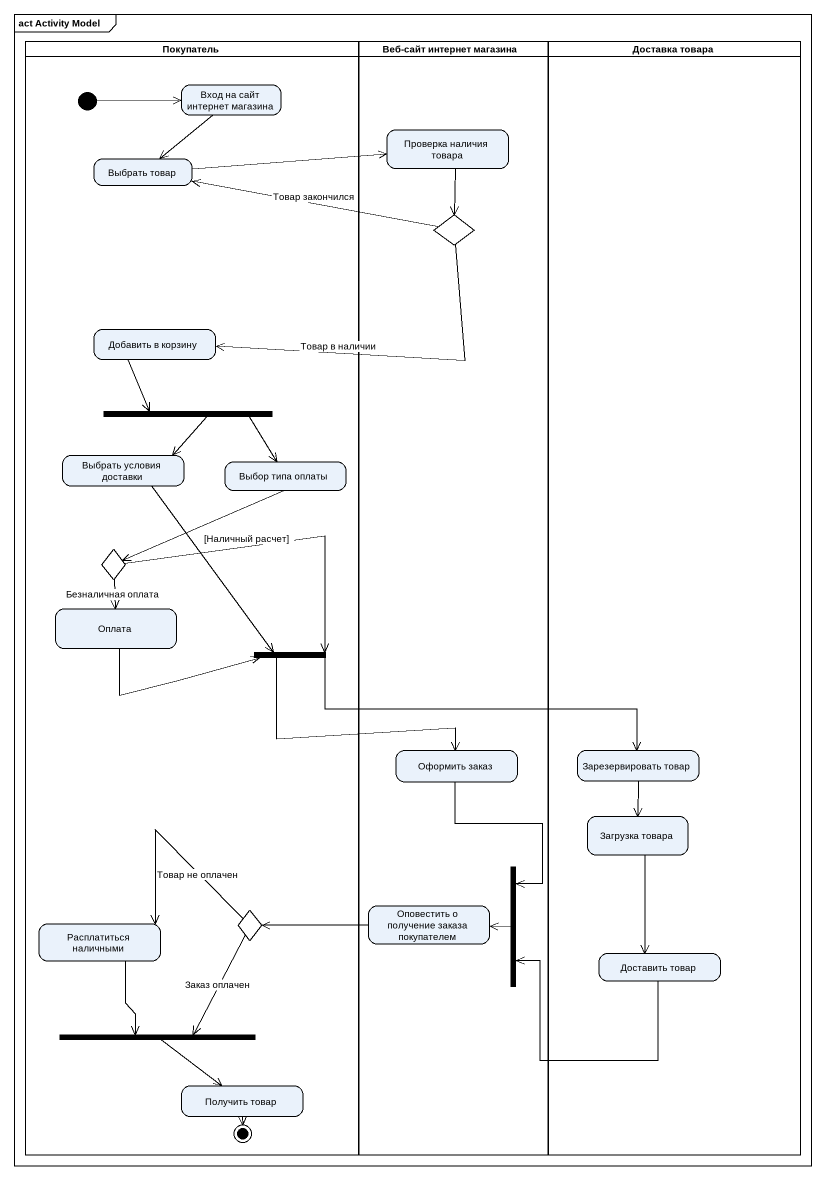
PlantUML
@startuml
mainframe act Activity Model
hide empty description
state Покупатель <<partition>> {
  state "Вход на сайт интернет магазина" as Вход_на_сайт_интернет
  state "Выбрать товар" as Выбрать_товар
  state "Добавить в корзину" as Добавить_в_корзину
  state fork1 <<fork>>
  state "Выбрать условия доставки" as Выбрать_условия_доставки
  state "Выбор типа оплаты" as Выбор_типа_оплаты
  state choice2 <<choice>>
  state Оплата
  state fork2 <<join>>
  state "Расплатиться наличными" as Расплатиться_наличными
  state choice3 <<choice>>
  state fork4 <<join>>
  state "Получить товар" as Получить_товар
  [*] -right-> Вход_на_сайт_интернет
  Получить_товар --> [*]
}
state "Веб-сайт интернет магазина" as Веб_сайт_интернет_магазина <<partition>> {
  state "Проверка наличия товара" as Проверка_наличия_товара
  state choice1 <<choice>>
  state "Оформить заказ" as Оформить_заказ
  state fork3 <<join>>
  state "Оповестить о получение заказа покупателем" as Оповестить_о_получение
}
state "Доставка товара" as Доставка_товара <<partition>> {
  state "Зарезервировать товар" as Зарезервировать_товар
  state "Загрузка товара" as Загрузка_товара
  state "Доставить товар" as Доставить_товар
}
Вход_на_сайт_интернет --> Выбрать_товар
Проверка_наличия_товара --> choice1
Выбрать_товар -right-> Проверка_наличия_товара
choice1 -left-> Выбрать_товар : Товар закончился
choice1 -left-> Добавить_в_корзину : Товар в наличии
Добавить_в_корзину --> fork1
fork1 --> Выбрать_условия_доставки
fork1 --> Выбор_типа_оплаты
Выбрать_условия_доставки --> fork2
Выбор_типа_оплаты -left-> choice2
choice2 --> Оплата : Безналичная оплата
choice2 -right-> fork2 : [Наличный расчет]
Оплата -right-> fork2
fork2 --> Оформить_заказ
fork2 -right-> Зарезервировать_товар
Оформить_заказ --> fork3
Зарезервировать_товар --> Загрузка_товара
Загрузка_товара --> Доставить_товар
fork3 -left-> Оповестить_о_получение
Расплатиться_наличными --> fork4
choice3 -left-> Расплатиться_наличными : Товар не оплачен
choice3 --> fork4 : Заказ оплачен
Оповестить_о_получение -left-> choice3
Доставить_товар -left-> fork3
fork4 --> Получить_товар
@enduml
